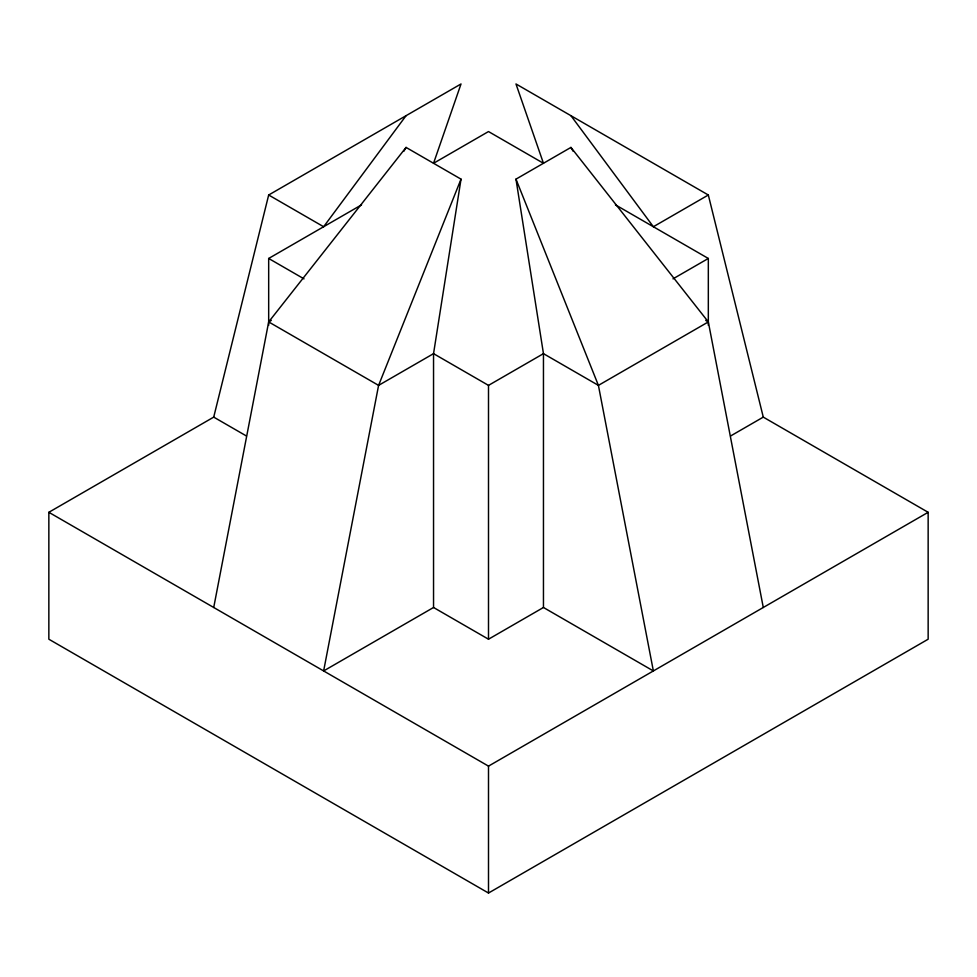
<?xml version="1.0" encoding="UTF-8"?>
<svg xmlns="http://www.w3.org/2000/svg" width="977" height="977" viewBox="0 0 977 977"><rect width="100%" height="100%" fill="white"/><g stroke="black" fill="none" stroke-linecap="round" stroke-linejoin="round"><path stroke-width="1.47" d="M461.022 179.145L433.544 353.65L433.544 607.486L323.631 670.943L378.587 385.378L461.022 179.145L406.066 147.417L268.675 321.922L213.719 607.486M213.719 417.118L268.675 195.009L461.022 83.961L433.544 163.281L488.5 131.553L543.456 163.281L515.978 83.961L708.325 195.009L763.281 417.118L928.15 512.302L928.15 639.214L488.5 893.039L48.85 639.214L48.85 512.302L213.719 417.118L246.436 435.998M403.794 151.337L406.066 147.417M406.066 115.689L323.631 226.737L268.675 195.009M268.675 325.341L268.675 258.465L361.575 204.828M271.288 320.407L268.675 321.922L378.587 385.378L433.544 353.65L488.5 385.378L543.456 353.65L598.413 385.378L653.369 670.943L543.456 607.486L488.5 639.214L433.544 607.486M543.456 607.486L543.456 353.65L515.978 179.145L570.934 147.417L708.325 321.922L763.281 607.486M708.325 195.009L653.369 226.737L570.934 115.689M672.994 278.86L708.325 258.465L708.325 325.341M730.564 435.998L763.281 417.118M48.85 512.302L488.5 766.127L928.15 512.302M615.425 204.828L708.325 258.465M705.712 320.407L708.325 321.922L598.413 385.378L515.978 179.145M268.675 258.465L304.006 278.86M570.934 147.417L573.206 151.337M488.5 385.378L488.5 639.214M488.5 766.127L488.5 893.039"/></g></svg>
